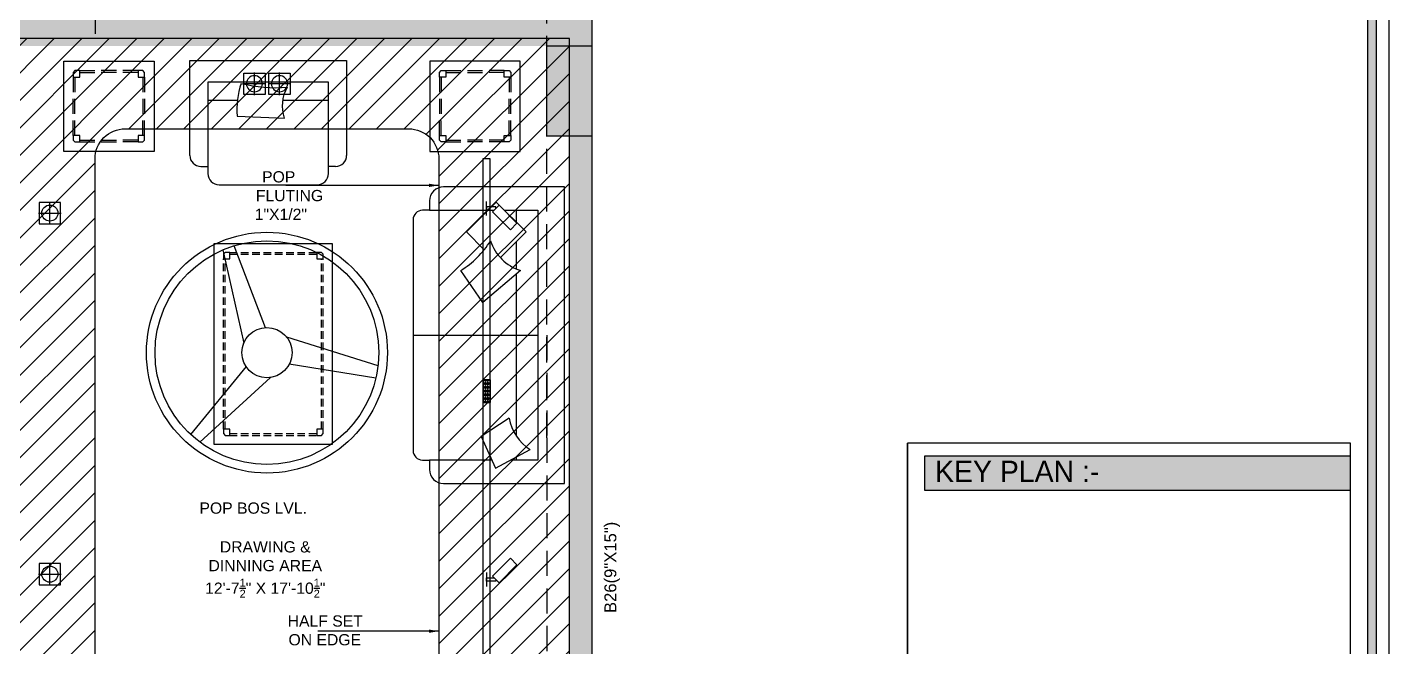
# Model space of a CAD drawing. Extents: x 374263 to 374793, y -84373 to -83661.
# Drawn here: x 374495.5 to 374766.8, y -84009.5 to -83886 of the extents above; entities that cross this region are included whole.
import ezdxf
from ezdxf.lldxf.tags import DXFTag

# ---------------------------------------------------------------- set-up
doc = ezdxf.new("R2010")
doc.units = 0
doc.header["$MEASUREMENT"] = 0
for name, pattern in [('ACAD_ISO03W100', [30, 12, -18]), ('CONTINOUS', [0]), ('DASH', [0.35, 0.25, -0.1]), ('DASHED', [0.75, 0.5, -0.25]), ('HIDDEN', [0.375, 0.25, -0.125])]:
    doc.linetypes.add(name, pattern=pattern)
doc.layers.get('0').update_dxf_attribs({"linetype": 'CONTINUOUS'})
for name, color, linetype in [('_DIMENSION', 190, 'CONTINUOUS'), ('_ELEVATION__30', 5, 'CONTINUOUS'), ('_HATCH_253', 253, 'CONTINUOUS'), ('_HIDDEN', 2, 'ACAD_ISO03W100'), ('_TEXT', 3, 'CONTINUOUS'), ('BEAM', 7, 'DASH'), ('CEIL-CENTRE_LINE', 144, 'CENTER2'), ('COLUMN', 2, 'CONTINUOUS'), ('E-POWER', 3, 'CONTINUOUS'), ('FORMAT_BODER', 34, 'CONTINUOUS'), ('FORMAT_TEXT', 34, 'CONTINUOUS'), ('HATCH', 251, 'CONTINUOUS'), ('ILC_LIGHTING', 170, 'CONTINUOUS'), ('TEXT', 3, 'CONTINUOUS'), ('WALL', 10, 'CONTINUOUS')]:
    doc.layers.add(name, color=color, linetype=linetype)
doc.styles.add('6_IN', font='arial.ttf', dxfattribs={"height": 6})
doc.styles.add('MOHIT', font='arial.ttf', dxfattribs={"height": 4})
doc.styles.get("Standard").update_dxf_attribs({"font": 'txt_____.ttf'})
doc.styles.add('TEXT', font='arial.ttf', dxfattribs={"height": 5})
tags = doc.linetypes.add('CENTER2', pattern=[1.125, 0.75, -0.125, 0.125, -0.125]).pattern_tags.tags
tags[10:11] = [DXFTag(74, 4), DXFTag(75, 0), DXFTag(340, '0'), DXFTag(46, 1.0), DXFTag(50, 0.0), DXFTag(44, 0.0), DXFTag(45, 0.0)]
tags[8:9] = [DXFTag(74, 4), DXFTag(75, 0), DXFTag(340, '0'), DXFTag(46, 1.0), DXFTag(50, 0.0), DXFTag(44, 0.0), DXFTag(45, 0.0)]
tags[6:7] = [DXFTag(74, 4), DXFTag(75, 0), DXFTag(340, '0'), DXFTag(46, 1.0), DXFTag(50, 0.0), DXFTag(44, 0.0), DXFTag(45, 0.0)]
tags[4:5] = [DXFTag(74, 4), DXFTag(75, 0), DXFTag(340, '0'), DXFTag(46, 1.0), DXFTag(50, 0.0), DXFTag(44, 0.0), DXFTag(45, 0.0)]
doc.dimstyles.new('SCALE_75', dxfattribs={"dimtxt": 4, "dimasz": 2, "dimexe": 1, "dimexo": 0, "dimgap": 0.5, "dimtad": 0, "dimdec": 1, "dimzin": 3, "dimtxsty": 'MOHIT', "dimblk": 'OBLIQUE', "dimcen": -3, "dimclrd": 7, "dimclre": 7, "dimclrt": 256, "dimazin": 3, "dimtfac": 0.5, "dimtdec": 1, "dimtix": 1, "dimtmove": 0, "dimatfit": 3, "dimtolj": 1, "dimtzin": 0})

# ---------------------------------------------------------------- blocks, each defined once
blk = doc.blocks.new('TABLE-30')
at = {"color": 0, "linetype": 'BYBLOCK'}
for p, q in [((-0.4064, 0), (-0.4064, 0.4064)), ((-0.4064, 0.4064), (0, 0.4064)), ((0, 0.4064), (0, 0)), ((-0.3556, 0.3641), (-0.3641, 0.3556)), ((-0.3641, 0.3556), (-0.3641, 0.3344)), ((-0.3641, 0.3344), (-0.3344, 0.3344)), ((-0.3641, 0.3344), (-0.3641, 0.2667)), ((-0.3344, 0.3641), (-0.3556, 0.3641)), ((-0.3556, 0.3344), (-0.3556, 0.2667)), ((-0.3344, 0.3344), (-0.3344, 0.3641)), ((-0.3344, 0.3641), (-0.2667, 0.3641)), ((-0.3344, 0.3556), (-0.2667, 0.3556)), ((-0.1693, 0.3641), (-0.2371, 0.3641)), ((-0.1693, 0.3556), (-0.2371, 0.3556)), ((-0.072, 0.3641), (-0.1397, 0.3641)), ((-0.072, 0.3556), (-0.1397, 0.3556)), ((-0.072, 0.3641), (-0.072, 0.3344)), ((-0.0508, 0.3641), (-0.072, 0.3641)), ((-0.072, 0.3344), (-0.0423, 0.3344)), ((-0.0423, 0.3556), (-0.0508, 0.3641)), ((-0.0508, 0.3344), (-0.0508, 0.2667)), ((-0.0423, 0.3344), (-0.0423, 0.3556)), ((-0.0423, 0.3344), (-0.0423, 0.2667)), ((-0.3641, 0.1693), (-0.3641, 0.2371)), ((-0.3556, 0.1693), (-0.3556, 0.2371)), ((-0.0508, 0.2371), (-0.0508, 0.1693)), ((-0.0423, 0.2371), (-0.0423, 0.1693)), ((-0.3641, 0.072), (-0.3641, 0.1397)), ((-0.3556, 0.072), (-0.3556, 0.1397)), ((-0.0508, 0.072), (-0.0508, 0.1397)), ((-0.0423, 0.072), (-0.0423, 0.1397)), ((-0.3641, 0.072), (-0.3641, 0.0508)), ((-0.3344, 0.072), (-0.3641, 0.072)), ((-0.3344, 0.0423), (-0.3344, 0.072)), ((-0.072, 0.072), (-0.072, 0.0423)), ((-0.0423, 0.072), (-0.072, 0.072)), ((-0.0423, 0.0508), (-0.0423, 0.072)), ((0, 0), (-0.4064, 0)), ((-0.3641, 0.0508), (-0.3556, 0.0423)), ((-0.3556, 0.0423), (-0.3344, 0.0423)), ((-0.3344, 0.0508), (-0.2667, 0.0508)), ((-0.3344, 0.0423), (-0.2667, 0.0423)), ((-0.2371, 0.0508), (-0.1693, 0.0508)), ((-0.2371, 0.0423), (-0.1693, 0.0423)), ((-0.072, 0.0508), (-0.1397, 0.0508)), ((-0.072, 0.0423), (-0.1397, 0.0423)), ((-0.072, 0.0423), (-0.0508, 0.0423)), ((-0.0508, 0.0423), (-0.0423, 0.0508))]:
    blk.add_line(p, q, dxfattribs=at)
blk = doc.blocks.new('IUGUR6R')
at = {"layer": 'HATCH'}
h = blk.add_hatch(color=252, dxfattribs=at)
h.dxf.hatch_style = 1
h.paths.add_polyline_path([(363315.43, -82626.44), (363315.43, -82608.44), (363324.43, -82608.44), (363324.43, -82626.44)])
at = {"layer": 'COLUMN', "ltscale": 10}
blk.add_lwpolyline([(363315.43, -82626.44), (363315.43, -82608.44), (363324.43, -82608.44), (363324.43, -82626.44)], close=True, dxfattribs=at)
blk = doc.blocks.new('GTGT')
at = {"layer": '_HATCH_253', "ltscale": 12}
h = blk.add_hatch(color=251, dxfattribs=at)
h.dxf.hatch_style = 1
h.paths.add_polyline_path([(367212.79, -82275.53), (367221.79, -82275.53), (367221.79, -82283.78), (367217.29, -82283.78), (367217.29, -82280.03), (367212.79, -82280.03)])
h.paths.add_polyline_path([(367217.29, -82304.78), (367221.79, -82304.78), (367221.79, -82307.53), (367226.29, -82307.53), (367226.29, -82312.03), (367221.79, -82312.03), (367221.79, -82434.53), (367217.29, -82434.53), (367217.29, -82431.53), (367214.29, -82431.53), (367214.29, -82427.03), (367217.29, -82427.03)])
edge = h.paths.add_edge_path()
edge.add_line((367329.79, -82726.66), (367329.79, -82697.03))
edge.add_line((367329.79, -82697.03), (367300.79, -82697.03))
edge.add_line((367300.79, -82697.03), (367300.79, -82692.53))
edge.add_line((367300.79, -82692.53), (367329.79, -82692.53))
edge.add_line((367329.79, -82692.53), (367329.79, -82479.53))
edge.add_line((367329.79, -82479.53), (367217.29, -82479.53))
edge.add_line((367217.29, -82479.53), (367217.29, -82470.53))
edge.add_line((367217.29, -82470.53), (367221.79, -82470.53))
edge.add_line((367221.79, -82470.53), (367221.79, -82475.03))
edge.add_line((367221.79, -82475.03), (367329.79, -82475.03))
edge.add_line((367329.79, -82475.03), (367329.79, -82313.53))
edge.add_line((367329.79, -82313.53), (367325.29, -82313.53))
edge.add_line((367325.29, -82313.53), (367325.29, -82288.03))
edge.add_line((367325.29, -82288.03), (367278.29, -82288.03))
edge.add_line((367278.29, -82288.03), (367278.29, -82312.03))
edge.add_line((367278.29, -82312.03), (367262.29, -82312.03))
edge.add_line((367262.29, -82312.03), (367262.29, -82307.53))
edge.add_line((367262.29, -82307.53), (367273.79, -82307.53))
edge.add_line((367273.79, -82307.53), (367273.79, -82283.53))
edge.add_line((367273.79, -82283.53), (367334.29, -82283.53))
edge.add_line((367334.29, -82283.53), (367334.29, -82845.53))
edge.add_line((367334.29, -82845.53), (367318.79, -82845.53))
edge.add_line((367318.79, -82845.53), (367318.79, -82841.03))
edge.add_line((367318.79, -82841.03), (367325.29, -82841.03))
edge.add_line((367325.29, -82841.03), (367329.79, -82841.03))
edge.add_line((367329.79, -82841.03), (367329.79, -82816.26))
h = blk.add_hatch(color=251, dxfattribs=at)
h.dxf.hatch_style = 1
h.paths.add_polyline_path([(367329.79, -82719.53), (367329.79, -82697.03), (367300.79, -82697.03), (367300.79, -82692.53), (367329.79, -82692.53), (367329.79, -82478.03), (367217.29, -82478.03), (367217.29, -82470.53), (367221.79, -82470.53), (367221.79, -82473.53), (367329.79, -82473.53), (367329.79, -82313.53), (367325.29, -82313.53), (367325.29, -82288.03), (367278.29, -82288.03), (367278.29, -82312.03), (367262.29, -82312.03), (367262.29, -82307.53), (367273.79, -82307.53), (367273.79, -82283.53), (367334.29, -82283.53), (367334.29, -82845.53), (367318.79, -82845.53), (367318.79, -82841.03), (367325.29, -82841.03), (367329.79, -82841.03), (367329.79, -82824.53), (367325.29, -82824.53), (367325.29, -82815.53), (367329.79, -82815.53), (367329.79, -82728.53), (367325.29, -82728.53), (367325.29, -82719.53)])
at = {"layer": '_HATCH_253', "linetype": 'BYBLOCK'}
for p, q in [((367254.16, -82482.4), (367285.42, -82482.4)), ((367254.16, -82501.32), (367254.16, -82482.4)), ((367285.42, -82482.4), (367285.42, -82501.32)), ((367281.79, -82486.73), (367257.79, -82486.73)), ((367257.79, -82486.73), (367257.79, -82504.95)), ((367281.79, -82503.55), (367281.79, -82486.73)), ((367257.79, -82490.35), (367263.65, -82490.35)), ((367272.68, -82490.35), (367281.79, -82490.35)), ((367263.6, -82493.48), (367273.01, -82493.88)), ((367256.4, -82503.55), (367257.79, -82503.55)), ((367281.79, -82504.95), (367281.79, -82503.55)), ((367283.19, -82503.55), (367281.79, -82503.55)), ((367260.02, -82507.18), (367279.56, -82507.18)), ((367261.22, -82520.67), (367260.86, -82521.04)), ((367260.86, -82521.04), (367260.86, -82521.94)), ((367260.86, -82521.94), (367262.12, -82521.94)), ((367262.12, -82520.67), (367261.22, -82520.67)), ((367262.12, -82521.94), (367262.12, -82520.67)), ((367279.47, -82520.67), (367279.47, -82521.94)), ((367280.38, -82520.67), (367279.47, -82520.67)), ((367279.47, -82521.94), (367280.74, -82521.94)), ((367280.74, -82521.04), (367280.38, -82520.67)), ((367280.74, -82521.94), (367280.74, -82521.04)), ((367260.86, -82555.88), (367260.86, -82556.79)), ((367262.12, -82555.88), (367260.86, -82555.88)), ((367260.86, -82556.79), (367261.22, -82557.15)), ((367261.22, -82557.15), (367262.12, -82557.15)), ((367262.12, -82557.15), (367262.12, -82555.88)), ((367279.47, -82555.88), (367279.47, -82557.15)), ((367280.74, -82555.88), (367279.47, -82555.88)), ((367279.47, -82557.15), (367280.38, -82557.15)), ((367280.38, -82557.15), (367280.74, -82556.79)), ((367280.74, -82556.79), (367280.74, -82555.88))]:
    blk.add_line(p, q, dxfattribs=at)
at = {"layer": '_HATCH_253'}
for p, q in [((367328.79, -82507.61), (367304.73, -82507.61)), ((367328.79, -82566.72), (367328.79, -82507.61)), ((367301.93, -82510.41), (367301.93, -82512.27)), ((367309.28, -82516.59), (367315.22, -82510.65)), ((367315.22, -82510.65), (367321.16, -82516.59)), ((367298.66, -82514.14), (367298.66, -82560.18)), ((367301.93, -82512.27), (367300.53, -82512.27)), ((367301.93, -82512.27), (367313.59, -82512.27)), ((367316.85, -82512.27), (367323.53, -82512.27)), ((367319.26, -82514.69), (367319.26, -82512.27)), ((367323.53, -82512.27), (367323.53, -82562.05)), ((367312.82, -82520.13), (367309.28, -82516.59)), ((367321.16, -82516.59), (367316.04, -82521.71)), ((367319.26, -82524), (367319.26, -82518.48)), ((367312.52, -82530.68), (367308.15, -82524.29)), ((367320.03, -82524.29), (367312.52, -82530.68)), ((367319.26, -82557.31), (367319.26, -82524.94)), ((367298.66, -82537.16), (367323.53, -82537.16)), ((367317.81, -82553.71), (367312.22, -82557.39)), ((367312.22, -82557.39), (367315.1, -82563.65)), ((367315.1, -82563.65), (367321.99, -82559.97)), ((367300.53, -82562.05), (367301.93, -82562.05)), ((367314.36, -82562.05), (367301.93, -82562.05)), ((367301.93, -82562.05), (367301.93, -82563.92)), ((367323.53, -82562.05), (367318.08, -82562.05)), ((367319.26, -82562.05), (367319.26, -82561.42)), ((367304.73, -82566.72), (367328.79, -82566.72))]:
    blk.add_line(p, q, dxfattribs=at)
at = {"layer": '_HATCH_253', "linetype": 'DASHED', "ltscale": 3}
for p, q in [((367260.86, -82555.88), (367260.86, -82521.94)), ((367261.22, -82555.88), (367261.22, -82521.94)), ((367262.12, -82520.67), (367279.47, -82520.67)), ((367262.12, -82521.04), (367279.47, -82521.04)), ((367280.38, -82555.88), (367280.38, -82521.94)), ((367280.74, -82555.88), (367280.74, -82521.94)), ((367262.12, -82556.78), (367279.47, -82556.78)), ((367262.12, -82557.15), (367279.47, -82557.15))]:
    blk.add_line(p, q, dxfattribs=at)
at = {"layer": '_HATCH_253', "color": 251, "ltscale": 12}
blk.add_lwpolyline([(367329.79, -82692.53), (367329.79, -82478.03), (367217.29, -82478.03), (367217.29, -82470.53), (367221.79, -82470.53), (367221.79, -82473.53), (367329.79, -82473.53), (367329.79, -82313.53), (367325.29, -82313.53), (367325.29, -82288.03), (367278.29, -82288.03), (367278.29, -82312.03), (367262.29, -82312.03), (367262.29, -82307.53), (367273.79, -82307.53), (367273.79, -82283.53), (367334.29, -82283.53), (367334.29, -82845.53)], dxfattribs=at)
at = {"layer": '_HATCH_253', "linetype": 'BYBLOCK'}
blk.add_lwpolyline([(367282.55, -82518.86), (367282.55, -82558.96), (367259.05, -82558.96), (367259.05, -82518.86), (367282.55, -82518.86)], dxfattribs=at)
for centre, radius, start, end in [((367280.25, -82492.15), 16.7, 161.9303, 184.5845), ((367271.37, -82458.98), 28.85, 255.9598, 274.401), ((367280.01, -82491.45), 7.42, 150.0765, 199.1675), ((367256.4, -82501.32), 2.23, 180, 270), ((367283.19, -82501.32), 2.23, 270, 0), ((367260.02, -82504.95), 2.23, 180, 270), ((367279.56, -82504.95), 2.23, 270, 0)]:
    blk.add_arc(centre, radius, start, end, dxfattribs=at)
at = {"layer": '_HATCH_253'}
for centre, radius, start, end in [((367304.73, -82510.41), 2.8, 90, 180), ((367300.53, -82514.14), 1.87, 90, 180), ((367298.32, -82508.53), 18.57, 301.9301, 328.0699), ((367322.9, -82515.47), 9.28, 198.0785, 251.9215), ((367326.95, -82552.13), 9.28, 189.843, 237.6699), ((367300.53, -82560.18), 1.87, 180, 270), ((367304.73, -82563.92), 2.8, 180, 270)]:
    blk.add_arc(centre, radius, start, end, dxfattribs=at)
at = {"layer": '_HATCH_253', "color": 251}
blk.add_blockref('IUGUR6R', (4009.86, 128.92), dxfattribs=at)
at = {"layer": '_HATCH_253', "color": 251, "yscale": 44.29133858275529, "zscale": 44.29133858275529}
for p, xscale in [((367247.05, -82500.53), 44.29133858275529), ((367302.01, -82500.53), -44.29133858275529)]:
    blk.add_blockref('TABLE-30', p, dxfattribs=dict(at, xscale=xscale))
at = {"layer": '_HATCH_253', "color": 251, "insert": (367269.21, -82589.48), "char_height": 2.2421, "width": 25.3152, "attachment_point": 8, "style": 'TEXT'}
blk.add_mtext('\\A1;DRAWING &\\PDINNING AREA \\P12\'-7{\\H0.7x;\\S1/2;}" X 17\'-10{\\H0.7x;\\S1/2;}"', dxfattribs=at)
blk = doc.blocks.new('THRTHTY')
at = {"layer": 'BEAM', "linetype": 'HIDDEN', "ltscale": 20}
for points in [[(374466.02, -82183.63), (374466.02, -82781.63)], [(374457.02, -82442.63), (374457.02, -82229.73), (374367.02, -82229.71), (374367.02, -82378.13)], [(374457.02, -82437.27), (374457.02, -82457.73)], [(374457.02, -82457.73), (374457.02, -82442.63)], [(374457.02, -82457.73), (374457.02, -82598.73)]]:
    blk.add_lwpolyline(points, dxfattribs=at)
at = {"layer": 'TEXT', "style": 'TEXT'}
blk.add_text('B26(9"X15")', height=2.3725, rotation=90, dxfattribs=at).set_placement((374470.87, -82492.65))
blk = doc.blocks.new('CONCEALED_LIGHTS')
at = {"linetype": 'BYBLOCK', "ltscale": 0.1}
blk.add_lwpolyline([(1575.84, -26814.9), (1579.84, -26814.9), (1579.84, -26810.9), (1575.84, -26810.9)], close=True, dxfattribs=at)
for points in [[(1577.84, -26815.02), (1577.84, -26810.78)], [(1575.72, -26812.9), (1579.96, -26812.9)]]:
    blk.add_lwpolyline(points, dxfattribs=at)
blk.add_circle((1577.84, -26812.9), 1.5, dxfattribs=at)
blk = doc.blocks.new('CF')
at = {"layer": 'E-POWER'}
for p, q in [((-8.77, 20.49), (-4.62, 1.87)), ((-0.29, 4.98), (-6.53, 21.32)), ((22.14, -2.65), (3.93, 3.07)), ((4.46, -2.24), (21.72, -5.01)), ((-4.17, -2.74), (-15.2, -16.31)), ((-13.36, -17.85), (0.69, -4.94))]:
    blk.add_line(p, q, dxfattribs=at)
blk.add_circle((0, 0), 24, dxfattribs=at)
for major_axis, start_param, end_param in [((-22.29, 0.02), 3.14255, 9.425735), ((3.53, 3.53), 5.497787, 11.780972)]:
    blk.add_ellipse((0, 0), major_axis=major_axis, ratio=1, start_param=start_param, end_param=end_param, dxfattribs=at)
blk = doc.blocks.new('V_VBVBV_VCNVBN')
at = {"layer": 'WALL', "ltscale": 12}
blk.add_line((313802.93, -91473.42), (313802.93, -91476.19), dxfattribs=at)
blk.add_lwpolyline([(313804.14, -91474.15), (313807.67, -91470.59), (313808.99, -91471.9), (313805.46, -91475.46)], close=True, dxfattribs=at)
blk.add_lwpolyline([(313804.8, -91474.81), (313804.8, -91475.15), (313802.93, -91475.15), (313802.93, -91474.47), (313804.46, -91474.47)], dxfattribs=at)
blk = doc.blocks.new('DL_LIONEAR')
at = {"layer": 'ILC_LIGHTING', "ltscale": 20}
h = blk.add_hatch(color=1, dxfattribs=at)
h.dxf.hatch_style = 1
h.paths.add_polyline_path([(98164.35, -58610.81, 1), (98165.06, -58610.81, 1)])
h.paths.add_polyline_path([(98166.03, -58610.81, 1), (98165.32, -58610.81, 1)])
h.paths.add_polyline_path([(98166.32, -58610.81, 1), (98167.03, -58610.81, 1)])
h.paths.add_polyline_path([(98167.32, -58610.81, 1), (98168.03, -58610.81, 1)])
h.paths.add_polyline_path([(98168.32, -58610.81, 1), (98169.03, -58610.81, 1)])
h.paths.add_polyline_path([(98169.29, -58610.81, 1), (98170, -58610.81, 1)])
at = {"layer": 'ILC_LIGHTING', "color": 1, "ltscale": 20}
for p, q in [((98164.55, -58610.49), (98164.24, -58609.87)), ((98164.24, -58610.81), (98164.35, -58610.81)), ((98164.24, -58611.75), (98164.55, -58611.12)), ((98164.86, -58610.49), (98165.18, -58609.87)), ((98165.18, -58611.75), (98164.86, -58611.12)), ((98165.06, -58610.81), (98165.32, -58610.81)), ((98165.18, -58609.87), (98165.18, -58611.75)), ((98165.18, -58609.87), (98165.51, -58610.49)), ((98165.51, -58611.12), (98165.18, -58611.75)), ((98166.18, -58609.87), (98165.84, -58610.49)), ((98165.84, -58611.12), (98166.18, -58611.75)), ((98166.03, -58610.81), (98166.32, -58610.81)), ((98166.18, -58609.87), (98166.18, -58611.75)), ((98166.51, -58610.49), (98166.18, -58609.87)), ((98166.18, -58611.75), (98166.51, -58611.12)), ((98166.84, -58610.49), (98167.18, -58609.87)), ((98167.18, -58611.75), (98166.84, -58611.12)), ((98167.03, -58610.81), (98167.32, -58610.81)), ((98167.18, -58609.87), (98167.18, -58611.75)), ((98167.18, -58609.87), (98167.51, -58610.49)), ((98167.51, -58611.12), (98167.18, -58611.75)), ((98168.18, -58609.87), (98167.84, -58610.49)), ((98167.84, -58611.12), (98168.18, -58611.75)), ((98168.03, -58610.81), (98168.32, -58610.81)), ((98168.18, -58609.87), (98168.18, -58611.75)), ((98168.51, -58610.49), (98168.18, -58609.87)), ((98168.18, -58611.75), (98168.51, -58611.12)), ((98168.84, -58610.49), (98169.18, -58609.87)), ((98169.18, -58611.75), (98168.84, -58611.12)), ((98169.03, -58610.81), (98169.29, -58610.81)), ((98169.18, -58609.87), (98169.18, -58611.75)), ((98169.18, -58609.87), (98169.49, -58610.49)), ((98169.49, -58611.12), (98169.18, -58611.75)), ((98170.12, -58609.87), (98169.8, -58610.49)), ((98169.8, -58611.12), (98170.12, -58611.75)), ((98170, -58610.81), (98170.12, -58610.81))]:
    blk.add_line(p, q, dxfattribs=at)
for points in [[(98164.18, -58609.81), (98170.18, -58609.81), (98170.18, -58611.81), (98164.18, -58611.81)], [(98164.24, -58609.87), (98170.12, -58609.87), (98170.12, -58611.75), (98164.24, -58611.75)]]:
    blk.add_lwpolyline(points, close=True, dxfattribs=at)
for centre in [(98164.71, -58610.81), (98165.68, -58610.81), (98166.68, -58610.81), (98167.68, -58610.81), (98168.68, -58610.81), (98169.65, -58610.81)]:
    blk.add_circle(centre, 0.352, dxfattribs=at)
blk = doc.blocks.new('FGVDFV')
at = {"layer": 'ILC_LIGHTING', "color": 1, "rotation": 180}
blk.add_blockref('DL_LIONEAR', (400869.41, -143556.88), dxfattribs=at)

msp = doc.modelspace()

# ---------------------------------------------------------------- hatches: boundary and pattern name
at = {"layer": '_DIMENSION', "ltscale": 20}
h = msp.add_hatch(dxfattribs=at)
h.set_pattern_fill('ANSI31', color=251, scale=31)
h.set_pattern_definition([(45, (-324.9084, -1374.216), (-2.740038777, 2.740038777), [])])
h.paths.add_polyline_path([(374603.54, -83888.26), (374452.04, -83888.26), (374452.04, -84102.76), (374603.54, -84102.76)])
edge = h.paths.add_edge_path(flags=16)
edge.add_line((374577.54, -83912.26), (374577.54, -84078.76))
edge.add_arc((374571.54, -84078.76), 6, 270, 360, ccw=False)
edge.add_line((374571.54, -84084.76), (374515.04, -84084.76))
edge.add_arc((374515.04, -84078.76), 6, 180, 270, ccw=False)
edge.add_line((374509.04, -84078.76), (374509.04, -83912.26))
edge.add_arc((374515.04, -83912.26), 6, 90, 180, ccw=False)
edge.add_line((374515.04, -83906.26), (374571.54, -83906.26))
edge.add_arc((374571.54, -83912.26), 6, 0, 90, ccw=False)
at = {"layer": 'HATCH'}
h = msp.add_hatch(color=43, dxfattribs=at)
h.dxf.hatch_style = 1
h.paths.add_polyline_path([(374266.04, -83663.77), (374764.22, -83663.77), (374764.22, -84370.37), (374266.04, -84370.37)])
h.paths.add_polyline_path([(374267.74, -83665.46), (374762.53, -83665.46), (374762.53, -84368.67), (374267.74, -84368.67)], flags=16)
h = msp.add_hatch(color=43, dxfattribs=at)
h.dxf.hatch_style = 1
h.paths.add_polyline_path([(374674.26, -83978.32), (374759.14, -83978.32), (374759.14, -83971.54), (374674.26, -83971.54)])

# ---------------------------------------------------------------- linework, layer by layer
at = {"layer": '_ELEVATION__30', "ltscale": 12}
msp.add_lwpolyline([(374515.04, -83906.26), (374571.54, -83906.26, -0.414214), (374577.54, -83912.26), (374577.54, -84078.76, -0.414214), (374571.54, -84084.76), (374515.04, -84084.76, -0.414214), (374509.04, -84078.76), (374509.04, -83912.26, -0.414214)], format="xyb", close=True, dxfattribs=at)
at = {"layer": 'BEAM', "color": 2, "linetype": 'CONTINOUS', "ltscale": 12}
msp.add_lwpolyline([(374587.79, -83912.26), (374586.29, -83912.26), (374586.29, -84078.33), (374587.79, -84078.33)], close=True, dxfattribs=at)
at = {"layer": 'FORMAT_BODER'}
msp.add_line((374670.87, -84312.55), (374670.87, -83968.91), dxfattribs=at)
for points in [[(374266.04, -83663.77), (374764.22, -83663.77), (374764.22, -84370.37), (374266.04, -84370.37)], [(374267.74, -83665.46), (374762.53, -83665.46), (374762.53, -84368.67), (374267.74, -84368.67)], [(374670.87, -84243.48), (374759.14, -84243.48), (374759.14, -83968.91), (374670.87, -83968.91)], [(374674.26, -83978.32), (374759.14, -83978.32), (374759.14, -83971.54), (374674.26, -83971.54)]]:
    msp.add_lwpolyline(points, close=True, dxfattribs=at)
at = {"layer": 'FORMAT_TEXT'}
msp.add_lwpolyline([(374263.5, -83661.22), (374766.76, -83661.22), (374766.76, -84372.91), (374263.5, -84372.91)], close=True, dxfattribs=at)

# ---------------------------------------------------------------- block references
at = {"layer": '_DIMENSION'}
for name, p in [('GTGT', (7273.75, -1410.23)), ('V_VBVBV_VCNVBN', (60784.11, 7478.72))]:
    msp.add_blockref(name, p, dxfattribs=at)
at = {"layer": '_DIMENSION', "xscale": -1, "rotation": 180}
msp.add_blockref('V_VBVBV_VCNVBN', (60784.11, -175396.97), dxfattribs=at)
at = {"layer": '_DIMENSION', "color": 0, "xscale": -0.7499999999854481, "yscale": 0.7499999999854481, "zscale": 0.7499999999854481, "rotation": 90}
msp.add_blockref('FGVDFV', (310877.49, 143068.14), dxfattribs=at)
at = {"layer": '_HIDDEN', "linetype": 'BYBLOCK', "yscale": 1.06788682975941, "zscale": 1.06788682975941}
for p, xscale in [((376225.75, -55264.13), -1.06788682975941), ((376230.75, -55264.13), -1.06788682975941), ((372815.09, -55289.91), 1.06788682975941), ((372815.09, -55361.89), 1.06788682975941)]:
    msp.add_blockref('CONCEALED_LIGHTS', p, dxfattribs=dict(at, xscale=xscale))
at = {"layer": 'CEIL-CENTRE_LINE', "ltscale": 25}
msp.add_blockref('CF', (374543.29, -83950.88), dxfattribs=at)
at = {"layer": 'TEXT'}
msp.add_blockref('THRTHTY', (142.02, -1510.13), dxfattribs=at)

# ---------------------------------------------------------------- texts
at = {"layer": '_TEXT', "ltscale": 12, "char_height": 2.2423, "attachment_point": 1, "style": '6_IN'}
for s, insert in [('{\\FArial;\\W6.21413; }{\\A1;POP}\\P{\\FArial;\\W4.78556; }{\\A1;FLUTING}\\P{\\FArial;\\W4.52365; }{\\A1;1"X1/2"}', (374536.92, -83914.71)), ('{\\FArial;\\W2.26175; }{\\A1;POP BOS LVL.}', (374527.88, -83980.74)), ('{\\FArial;\\W4.09508; }{\\A1;HALF SET}\\P{\\FArial;\\W4.28556; }{\\A1;ON EDGE}', (374543.86, -84003.24))]:
    msp.add_mtext_dynamic_manual_height_columns(s, width=34.8083, gutter_width=11.21, heights=[12.22], dxfattribs=dict(at, insert=insert))
at = {"layer": 'FORMAT_TEXT', "insert": (374676.38, -83972.42), "char_height": 4.2362, "attachment_point": 1}
msp.add_mtext_dynamic_manual_height_columns('{\\fMistral|b0|i0|c0|p66;KEY PLAN :-}', width=81.4545, gutter_width=21.18, heights=[0], dxfattribs=at)

# ---------------------------------------------------------------- leaders
at = {"layer": '_TEXT', "ltscale": 12}
for points in [[(374577.54, -83917.53), (374547.04, -83917.53)], [(374577.54, -84006.4), (374553.4, -84006.4)]]:
    msp.add_leader(points, dimstyle='SCALE_75', override={"dimgap": 0.5, "dimtad": 0, "dimtmove": 1, "dimarcsym": 1}, dxfattribs=at)

doc.saveas('drawing.dxf')
